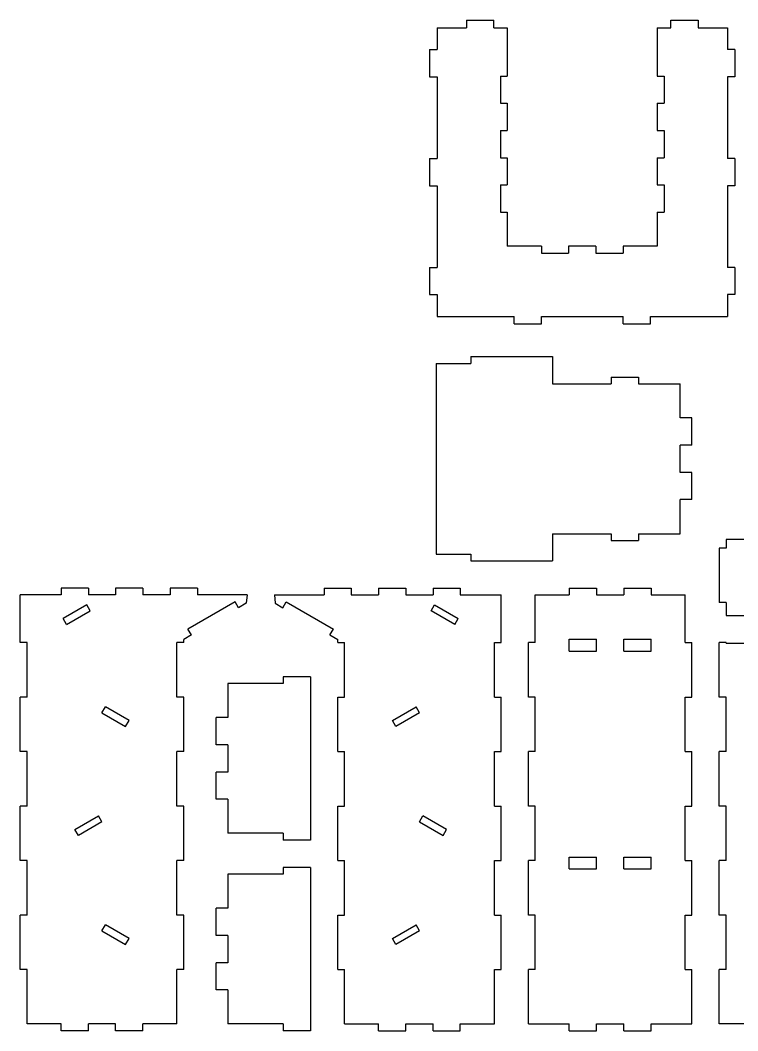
# Model space of a CAD drawing. Header units: inches. Extents: x 0 to 38.7, y 0 to 18.8.
# Drawn here: x 0 to 13.16, y 0 to 18.55 of the extents above; entities that cross this region are included whole.
import ezdxf

# ---------------------------------------------------------------- set-up
doc = ezdxf.new("R2010")
doc.units = ezdxf.units.IN
doc.header["$MEASUREMENT"] = 0

msp = doc.modelspace()

# ---------------------------------------------------------------- linework, layer by layer
for p, q in [((7.649, 18.412), (7.649, 18.013)), ((7.649, 18.412), (8.186, 18.412)), ((8.186, 18.55), (8.686, 18.55)), ((8.186, 18.55), (8.186, 18.412)), ((8.686, 18.412), (8.686, 18.55)), ((8.686, 18.412), (8.936, 18.412)), ((8.936, 18.412), (8.936, 17.526)), ((11.686, 18.412), (11.686, 17.526)), ((11.686, 18.412), (11.936, 18.412)), ((11.936, 18.55), (12.436, 18.55)), ((11.936, 18.412), (11.936, 18.55)), ((12.436, 18.55), (12.436, 18.412)), ((12.436, 18.412), (12.973, 18.412)), ((12.973, 18.412), (12.973, 18.013)), ((7.511, 18.013), (7.511, 17.513)), ((7.511, 18.013), (7.649, 18.013)), ((13.111, 18.013), (12.973, 18.013)), ((13.111, 18.013), (13.111, 17.513)), ((7.511, 17.513), (7.649, 17.513)), ((7.649, 17.513), (7.649, 16.013)), ((8.811, 17.526), (8.936, 17.526)), ((8.811, 17.526), (8.811, 17.026)), ((11.686, 17.526), (11.811, 17.526)), ((11.811, 17.526), (11.811, 17.026)), ((13.111, 17.513), (12.973, 17.513)), ((12.973, 17.513), (12.973, 16.013)), ((8.811, 17.026), (8.936, 17.026)), ((8.936, 17.026), (8.936, 16.526)), ((11.686, 17.026), (11.811, 17.026)), ((11.686, 17.026), (11.686, 16.526)), ((8.811, 16.526), (8.936, 16.526)), ((8.811, 16.526), (8.811, 16.026)), ((11.686, 16.526), (11.811, 16.526)), ((11.811, 16.526), (11.811, 16.026)), ((7.511, 16.013), (7.649, 16.013)), ((7.511, 16.013), (7.511, 15.513)), ((8.811, 16.026), (8.936, 16.026)), ((8.936, 16.026), (8.936, 15.526)), ((11.686, 16.026), (11.811, 16.026)), ((11.686, 16.026), (11.686, 15.526)), ((13.111, 16.013), (12.973, 16.013)), ((13.111, 16.013), (13.111, 15.513)), ((7.511, 15.513), (7.649, 15.513)), ((7.649, 15.513), (7.649, 14.013)), ((8.811, 15.526), (8.936, 15.526)), ((8.811, 15.526), (8.811, 15.026)), ((11.686, 15.526), (11.811, 15.526)), ((11.811, 15.526), (11.811, 15.026)), ((13.111, 15.513), (12.973, 15.513)), ((12.973, 15.513), (12.973, 14.013)), ((8.811, 15.026), (8.936, 15.026)), ((8.936, 15.026), (8.936, 14.401)), ((11.686, 15.026), (11.811, 15.026)), ((11.686, 15.026), (11.686, 14.401)), ((9.561, 14.401), (8.936, 14.401)), ((9.561, 14.401), (9.561, 14.276)), ((10.061, 14.401), (10.061, 14.276)), ((10.561, 14.401), (10.061, 14.401)), ((10.561, 14.401), (10.561, 14.276)), ((11.686, 14.401), (11.061, 14.401)), ((11.061, 14.401), (11.061, 14.276)), ((9.561, 14.276), (10.061, 14.276)), ((10.561, 14.276), (11.061, 14.276)), ((7.511, 14.013), (7.649, 14.013)), ((7.511, 14.013), (7.511, 13.513)), ((13.111, 14.013), (12.973, 14.013)), ((13.111, 14.013), (13.111, 13.513)), ((7.511, 13.513), (7.649, 13.513)), ((7.649, 13.513), (7.649, 13.114)), ((13.111, 13.513), (12.973, 13.513)), ((12.973, 13.513), (12.973, 13.114)), ((7.649, 13.114), (9.061, 13.114)), ((9.061, 12.976), (9.061, 13.114)), ((9.561, 12.976), (9.561, 13.114)), ((9.561, 13.114), (11.061, 13.114)), ((11.061, 12.976), (11.061, 13.114)), ((11.561, 12.976), (11.561, 13.114)), ((11.561, 13.114), (12.973, 13.114)), ((9.061, 12.976), (9.561, 12.976)), ((11.061, 12.976), (11.561, 12.976)), ((7.633, 12.25), (7.633, 8.75)), ((7.633, 12.25), (8.264, 12.25)), ((8.264, 12.375), (8.264, 12.25)), ((8.264, 12.375), (9.764, 12.375)), ((9.764, 12.375), (9.764, 11.875)), ((9.764, 11.875), (10.842, 11.875)), ((10.842, 12), (10.842, 11.875)), ((10.842, 12), (11.342, 12)), ((11.342, 12), (11.342, 11.875)), ((11.342, 11.875), (12.107, 11.875)), ((12.107, 11.25), (12.107, 11.875)), ((12.324, 11.25), (12.107, 11.25)), ((12.324, 10.75), (12.324, 11.25)), ((12.324, 10.75), (12.107, 10.75)), ((12.107, 10.25), (12.107, 10.75)), ((12.324, 10.25), (12.107, 10.25)), ((12.324, 9.75), (12.324, 10.25)), ((12.107, 9.125), (12.107, 9.75)), ((12.324, 9.75), (12.107, 9.75)), ((9.764, 9.125), (9.764, 8.625)), ((9.764, 9.125), (10.842, 9.125)), ((10.842, 9.125), (10.842, 9)), ((11.342, 9.125), (11.342, 9)), ((11.342, 9.125), (12.107, 9.125)), ((10.842, 9), (11.342, 9)), ((12.949, 9.021), (12.949, 8.859)), ((15.699, 9.021), (12.949, 9.021)), ((7.633, 8.75), (8.264, 8.75)), ((8.264, 8.75), (8.264, 8.625)), ((12.949, 8.859), (12.824, 8.859)), ((12.824, 8.859), (12.824, 7.859)), ((8.264, 8.625), (9.764, 8.625)), ((0.75, 8), (0, 8)), ((0, 7.125), (0, 8)), ((0.75, 8.125), (0.75, 8)), ((1.25, 8.125), (0.75, 8.125)), ((1.25, 8.125), (1.25, 8)), ((1.75, 8), (1.25, 8)), ((1.75, 8.125), (1.75, 8)), ((2.25, 8.125), (1.75, 8.125)), ((2.25, 8.125), (2.25, 8)), ((2.75, 8), (2.25, 8)), ((2.75, 8.125), (2.75, 8)), ((3.25, 8.125), (2.75, 8.125)), ((3.25, 8.125), (3.25, 8)), ((4.162, 8), (3.25, 8)), ((4.162, 8), (4.147, 7.847)), ((4.662, 8), (4.677, 7.847)), ((4.662, 8), (5.574, 8)), ((5.574, 8.125), (5.574, 8)), ((5.574, 8.125), (6.074, 8.125)), ((6.074, 8.125), (6.074, 8)), ((6.074, 8), (6.574, 8)), ((6.574, 8.125), (6.574, 8)), ((6.574, 8.125), (7.074, 8.125)), ((7.074, 8.125), (7.074, 8)), ((7.074, 8), (7.574, 8)), ((7.574, 8.125), (7.574, 8)), ((7.574, 8.125), (8.074, 8.125)), ((8.074, 8.125), (8.074, 8)), ((8.074, 8), (8.824, 8)), ((8.824, 7.125), (8.824, 8)), ((9.449, 7.125), (9.449, 8)), ((9.449, 8), (10.074, 8)), ((10.074, 8.125), (10.074, 8)), ((10.074, 8.125), (10.574, 8.125)), ((10.574, 8.125), (10.574, 8)), ((10.574, 8), (11.074, 8)), ((11.074, 8.125), (11.074, 8)), ((11.074, 8.125), (11.574, 8.125)), ((11.574, 8.125), (11.574, 8)), ((11.574, 8), (12.199, 8)), ((12.199, 7.125), (12.199, 8)), ((1.221, 7.82), (0.788, 7.57)), ((1.283, 7.711), (1.221, 7.82)), ((3.944, 7.874), (3.078, 7.374)), ((4.006, 7.766), (3.944, 7.874)), ((4.147, 7.847), (4.006, 7.766)), ((4.677, 7.847), (4.817, 7.766)), ((4.817, 7.766), (4.88, 7.874)), ((4.88, 7.874), (5.746, 7.374)), ((7.54, 7.711), (7.603, 7.82)), ((7.603, 7.82), (8.036, 7.57)), ((12.949, 7.859), (12.824, 7.859)), ((12.949, 7.859), (12.949, 7.625)), ((0.85, 7.461), (1.283, 7.711)), ((7.973, 7.461), (7.54, 7.711)), ((12.949, 7.625), (13.574, 7.625)), ((0.85, 7.461), (0.788, 7.57)), ((7.973, 7.461), (8.036, 7.57)), ((3.14, 7.266), (3, 7.185)), ((3.14, 7.266), (3.078, 7.374)), ((5.683, 7.266), (5.746, 7.374)), ((5.683, 7.266), (5.824, 7.185)), ((0.125, 7.125), (0, 7.125)), ((0.125, 6.125), (0.125, 7.125)), ((3, 7.125), (2.875, 7.125)), ((2.875, 6.125), (2.875, 7.125)), ((3, 7.125), (3, 7.185)), ((5.824, 7.125), (5.824, 7.185)), ((5.824, 7.125), (5.949, 7.125)), ((5.949, 6.125), (5.949, 7.125)), ((8.699, 7.125), (8.824, 7.125)), ((8.699, 6.125), (8.699, 7.125)), ((9.324, 6.125), (9.324, 7.125)), ((9.449, 7.125), (9.324, 7.125)), ((10.074, 7.187), (10.574, 7.187)), ((10.074, 6.97), (10.074, 7.187)), ((10.574, 6.97), (10.574, 7.187)), ((11.074, 6.97), (11.074, 7.187)), ((11.074, 7.187), (11.574, 7.187)), ((11.574, 6.97), (11.574, 7.187)), ((12.199, 7.125), (12.324, 7.125)), ((12.324, 6.125), (12.324, 7.125)), ((12.824, 6.125), (12.824, 7.125)), ((12.949, 7.125), (12.824, 7.125)), ((12.949, 7.113), (12.949, 7.125)), ((12.949, 7.113), (13.574, 7.113)), ((10.074, 6.97), (10.574, 6.97)), ((11.074, 6.97), (11.574, 6.97)), ((5.324, 6.5), (4.824, 6.5)), ((4.824, 6.5), (4.824, 6.375)), ((5.324, 6.5), (5.324, 3.5)), ((4.824, 6.375), (3.808, 6.375)), ((3.808, 6.375), (3.808, 5.75)), ((0.125, 6.125), (0, 6.125)), ((0, 5.125), (0, 6.125)), ((3, 6.125), (2.875, 6.125)), ((3, 5.125), (3, 6.125)), ((5.824, 6.125), (5.949, 6.125)), ((5.824, 5.125), (5.824, 6.125)), ((8.699, 6.125), (8.824, 6.125)), ((8.824, 5.125), (8.824, 6.125)), ((9.449, 6.125), (9.324, 6.125)), ((9.449, 5.125), (9.449, 6.125)), ((12.199, 6.125), (12.324, 6.125)), ((12.199, 5.125), (12.199, 6.125)), ((12.949, 6.125), (12.824, 6.125)), ((12.949, 5.125), (12.949, 6.125)), ((1.5, 5.836), (1.562, 5.945)), ((1.996, 5.695), (1.562, 5.945)), ((6.828, 5.695), (7.261, 5.945)), ((7.324, 5.836), (7.261, 5.945)), ((1.5, 5.836), (1.933, 5.586)), ((7.324, 5.836), (6.891, 5.586)), ((1.933, 5.586), (1.996, 5.695)), ((3.808, 5.75), (3.592, 5.75)), ((3.592, 5.25), (3.592, 5.75)), ((6.891, 5.586), (6.828, 5.695)), ((3.808, 5.25), (3.592, 5.25)), ((3.808, 5.25), (3.808, 4.75)), ((0.125, 5.125), (0, 5.125)), ((0.125, 4.125), (0.125, 5.125)), ((3, 5.125), (2.875, 5.125)), ((2.875, 4.125), (2.875, 5.125)), ((5.824, 5.125), (5.949, 5.125)), ((5.949, 4.125), (5.949, 5.125)), ((8.699, 5.125), (8.824, 5.125)), ((8.699, 4.125), (8.699, 5.125)), ((9.449, 5.125), (9.324, 5.125)), ((9.324, 4.125), (9.324, 5.125)), ((12.199, 5.125), (12.324, 5.125)), ((12.324, 4.125), (12.324, 5.125)), ((12.949, 5.125), (12.824, 5.125)), ((12.824, 4.125), (12.824, 5.125)), ((3.808, 4.75), (3.592, 4.75)), ((3.592, 4.25), (3.592, 4.75)), ((0.125, 4.125), (0, 4.125)), ((0, 3.125), (0, 4.125)), ((3, 4.125), (2.875, 4.125)), ((3, 3.125), (3, 4.125)), ((3.808, 4.25), (3.592, 4.25)), ((3.808, 4.25), (3.808, 3.625)), ((5.824, 4.125), (5.949, 4.125)), ((5.824, 3.125), (5.824, 4.125)), ((8.699, 4.125), (8.824, 4.125)), ((8.824, 3.125), (8.824, 4.125)), ((9.449, 4.125), (9.324, 4.125)), ((9.449, 3.125), (9.449, 4.125)), ((12.199, 4.125), (12.324, 4.125)), ((12.199, 3.125), (12.199, 4.125)), ((12.949, 4.125), (12.824, 4.125)), ((12.949, 3.125), (12.949, 4.125)), ((1.004, 3.695), (1.438, 3.945)), ((1.5, 3.836), (1.438, 3.945)), ((7.324, 3.836), (7.386, 3.945)), ((7.819, 3.695), (7.386, 3.945)), ((1.5, 3.836), (1.067, 3.586)), ((7.324, 3.836), (7.757, 3.586)), ((1.067, 3.586), (1.004, 3.695)), ((4.824, 3.625), (3.808, 3.625)), ((4.824, 3.625), (4.824, 3.5)), ((7.757, 3.586), (7.819, 3.695)), ((5.324, 3.5), (4.824, 3.5)), ((10.074, 2.97), (10.074, 3.187)), ((10.074, 3.187), (10.574, 3.187)), ((10.574, 2.97), (10.574, 3.187)), ((11.074, 2.97), (11.074, 3.187)), ((11.074, 3.187), (11.574, 3.187)), ((11.574, 2.97), (11.574, 3.187)), ((0.125, 3.125), (0, 3.125)), ((0.125, 2.125), (0.125, 3.125)), ((3, 3.125), (2.875, 3.125)), ((2.875, 2.125), (2.875, 3.125)), ((5.324, 3), (4.824, 3)), ((4.824, 3), (4.824, 2.875)), ((5.324, 3), (5.324, 0)), ((5.824, 3.125), (5.949, 3.125)), ((5.949, 2.125), (5.949, 3.125)), ((8.699, 3.125), (8.824, 3.125)), ((8.699, 2.125), (8.699, 3.125)), ((9.449, 3.125), (9.324, 3.125)), ((9.324, 2.125), (9.324, 3.125)), ((10.074, 2.97), (10.574, 2.97)), ((11.074, 2.97), (11.574, 2.97)), ((12.199, 3.125), (12.324, 3.125)), ((12.324, 2.125), (12.324, 3.125)), ((12.949, 3.125), (12.824, 3.125)), ((12.824, 2.125), (12.824, 3.125)), ((4.824, 2.875), (3.808, 2.875)), ((3.808, 2.875), (3.808, 2.25)), ((3.808, 2.25), (3.592, 2.25)), ((3.592, 1.75), (3.592, 2.25)), ((0, 1.125), (0, 2.125)), ((0.125, 2.125), (0, 2.125)), ((3, 2.125), (2.875, 2.125)), ((3, 1.125), (3, 2.125)), ((5.824, 2.125), (5.949, 2.125)), ((5.824, 1.125), (5.824, 2.125)), ((8.699, 2.125), (8.824, 2.125)), ((8.824, 1.125), (8.824, 2.125)), ((9.449, 2.125), (9.324, 2.125)), ((9.449, 1.125), (9.449, 2.125)), ((12.199, 2.125), (12.324, 2.125)), ((12.199, 1.125), (12.199, 2.125)), ((12.949, 2.125), (12.824, 2.125)), ((12.949, 1.125), (12.949, 2.125)), ((1.5, 1.836), (1.562, 1.945)), ((1.996, 1.695), (1.562, 1.945)), ((6.828, 1.695), (7.261, 1.945)), ((7.324, 1.836), (7.261, 1.945)), ((1.5, 1.836), (1.933, 1.586)), ((1.933, 1.586), (1.996, 1.695)), ((3.808, 1.75), (3.592, 1.75)), ((3.808, 1.75), (3.808, 1.25)), ((6.891, 1.586), (6.828, 1.695)), ((7.324, 1.836), (6.891, 1.586)), ((0.125, 1.125), (0, 1.125)), ((0.125, 0.125), (0.125, 1.125)), ((2.875, 0.125), (2.875, 1.125)), ((3, 1.125), (2.875, 1.125)), ((3.808, 1.25), (3.592, 1.25)), ((3.592, 0.75), (3.592, 1.25)), ((5.824, 1.125), (5.949, 1.125)), ((5.949, 0.125), (5.949, 1.125)), ((8.699, 1.125), (8.824, 1.125)), ((8.699, 0.125), (8.699, 1.125)), ((9.449, 1.125), (9.324, 1.125)), ((9.324, 0.125), (9.324, 1.125)), ((12.199, 1.125), (12.324, 1.125)), ((12.324, 0.125), (12.324, 1.125)), ((12.949, 1.125), (12.824, 1.125)), ((12.824, 0.125), (12.824, 1.125)), ((3.808, 0.75), (3.592, 0.75)), ((3.808, 0.75), (3.808, 0.125)), ((0.75, 0.125), (0.125, 0.125)), ((0.75, 0), (0.75, 0.125)), ((1.25, 0), (0.75, 0)), ((1.25, 0), (1.25, 0.125)), ((1.75, 0.125), (1.25, 0.125)), ((1.75, 0), (1.75, 0.125)), ((2.25, 0), (1.75, 0)), ((2.875, 0.125), (2.25, 0.125)), ((2.25, 0), (2.25, 0.125)), ((4.824, 0.125), (3.808, 0.125)), ((4.824, 0.125), (4.824, 0)), ((5.324, 0), (4.824, 0)), ((5.949, 0.125), (6.574, 0.125)), ((6.574, 0), (6.574, 0.125)), ((7.074, 0), (7.074, 0.125)), ((7.074, 0.125), (7.574, 0.125)), ((7.574, 0), (7.574, 0.125)), ((8.074, 0), (8.074, 0.125)), ((8.074, 0.125), (8.699, 0.125)), ((9.324, 0.125), (10.074, 0.125)), ((10.074, 0), (10.074, 0.125)), ((10.574, 0), (10.574, 0.125)), ((10.574, 0.125), (11.074, 0.125)), ((11.074, 0), (11.074, 0.125)), ((11.574, 0), (11.574, 0.125)), ((11.574, 0.125), (12.324, 0.125)), ((13.574, 0.125), (12.824, 0.125)), ((6.574, 0), (7.074, 0)), ((7.574, 0), (8.074, 0)), ((10.074, 0), (10.574, 0)), ((11.074, 0), (11.574, 0))]:
    msp.add_line(p, q)

doc.saveas('drawing.dxf')
